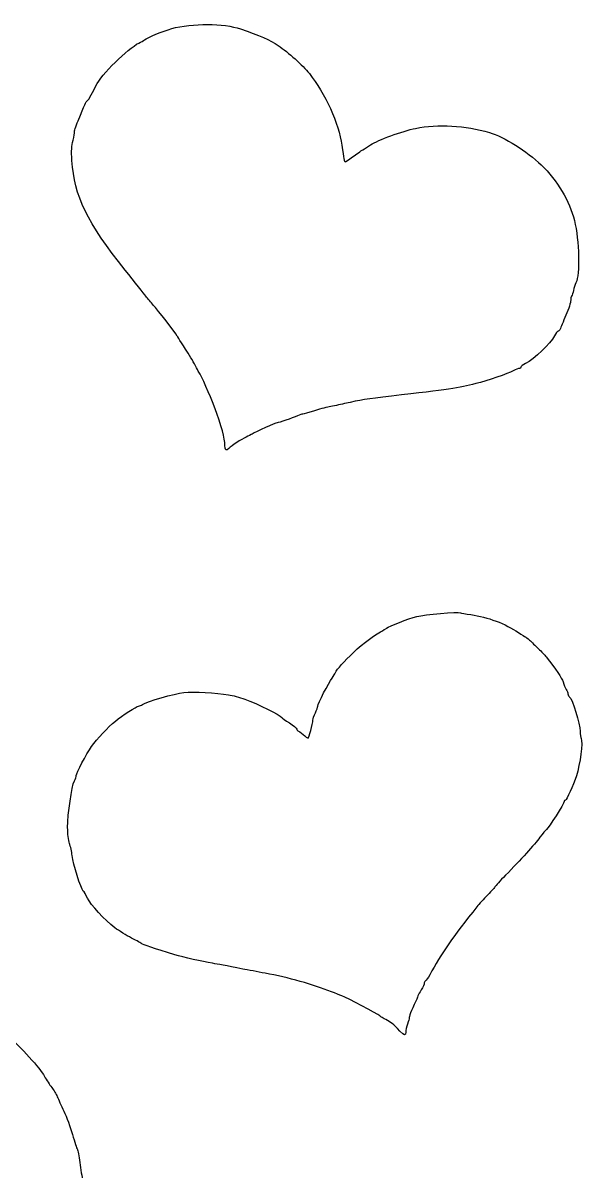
# Model space of a CAD drawing. Header units: centimetres. Extents: x -7.4 to 4.1, y -10.7 to 15.8.
# Drawn here: x -2.06 to 1.26, y -3.47 to 3.35 of the extents above; entities that cross this region are included whole.
import ezdxf

# ---------------------------------------------------------------- set-up
doc = ezdxf.new("R2010")
doc.units = ezdxf.units.CM
doc.header["$MEASUREMENT"] = 0
doc.layers.add('Layer 1', color=7, linetype='Continuous')

msp = doc.modelspace()

# ---------------------------------------------------------------- linework, layer by layer
at = {"layer": 'Layer 1'}
for points, knots in [([(-0.8408, 0.82447), (-0.82439, 0.84058), (-0.76601, 0.87884), (-0.73905, 0.89116), (-0.73905, 0.89116), (-0.72499, 0.89758), (-0.70853, 0.90605), (-0.70247, 0.90998), (-0.70247, 0.90998), (-0.68301, 0.92259), (-0.56284, 0.97662), (-0.55425, 0.97662), (-0.55425, 0.97662), (-0.54461, 0.97662), (-0.46687, 1.00312), (-0.4331, 1.01792), (-0.4331, 1.01792), (-0.42036, 1.0235), (-0.40641, 1.02807), (-0.40209, 1.02807), (-0.40209, 1.02807), (-0.39777, 1.02807), (-0.36954, 1.03613), (-0.33936, 1.04598), (-0.33936, 1.04598), (-0.30918, 1.05584), (-0.26691, 1.06728), (-0.24543, 1.07141), (-0.24543, 1.07141), (-0.22395, 1.07554), (-0.18322, 1.08408), (-0.15493, 1.09038), (-0.15493, 1.09038), (-0.05515, 1.11261), (-0.02853, 1.11685), (0.12436, 1.13485), (0.12436, 1.13485), (0.46139, 1.17452), (0.52337, 1.18376), (0.62412, 1.20934), (0.62412, 1.20934), (0.69208, 1.2266), (0.81555, 1.26879), (0.84623, 1.28523), (0.84623, 1.28523), (0.86139, 1.29335), (0.87797, 1.3), (0.88309, 1.3), (0.88309, 1.3), (0.8882, 1.3), (0.89238, 1.30324), (0.89238, 1.3072), (0.89238, 1.3072), (0.89238, 1.31116), (0.90479, 1.32077), (0.91994, 1.32855), (0.91994, 1.32855), (0.97026, 1.35437), (1.06938, 1.44907), (1.09153, 1.49248), (1.09153, 1.49248), (1.09939, 1.50788), (1.10916, 1.52049), (1.11325, 1.52049), (1.11325, 1.52049), (1.11734, 1.52049), (1.12274, 1.52628), (1.12525, 1.53335), (1.12525, 1.53335), (1.12777, 1.54042), (1.14315, 1.57763), (1.15943, 1.61603), (1.15943, 1.61603), (1.17571, 1.65443), (1.18842, 1.69378), (1.18769, 1.70347), (1.18769, 1.70347), (1.18695, 1.71315), (1.18923, 1.72473), (1.19275, 1.72919), (1.19275, 1.72919), (1.19627, 1.73365), (1.20125, 1.74888), (1.20382, 1.76302), (1.20382, 1.76302), (1.20639, 1.77717), (1.21321, 1.79779), (1.21898, 1.80884), (1.21898, 1.80884), (1.24394, 1.85667), (1.23872, 2.05901), (1.20944, 2.17827), (1.20944, 2.17827), (1.18143, 2.29234), (1.10768, 2.41643), (1.01295, 2.50885), (1.01295, 2.50885), (0.9301, 2.58969), (0.79241, 2.67586), (0.70497, 2.70158), (0.70497, 2.70158), (0.5646, 2.74288), (0.39743, 2.75219), (0.26767, 2.72592), (0.26767, 2.72592), (0.18893, 2.70998), (0.04437, 2.65712), (0, 2.62803), (0, 2.62803), (-0.01355, 2.61916), (-0.0341, 2.60611), (-0.04568, 2.59903), (-0.04568, 2.59903), (-0.05726, 2.59196), (-0.08466, 2.57294), (-0.10657, 2.55677), (-0.10657, 2.55677), (-0.12848, 2.5406), (-0.14873, 2.52737), (-0.15156, 2.52737), (-0.15156, 2.52737), (-0.15613, 2.52737), (-0.15946, 2.54523), (-0.1701, 2.62659), (-0.1701, 2.62659), (-0.18656, 2.75258), (-0.27029, 2.93682), (-0.36305, 3.05119), (-0.36305, 3.05119), (-0.40443, 3.10221), (-0.48701, 3.17673), (-0.54824, 3.21831), (-0.54824, 3.21831), (-0.59303, 3.24873), (-0.66354, 3.27992), (-0.77092, 3.31683), (-0.77092, 3.31683), (-0.87171, 3.35147), (-1.05824, 3.35224), (-1.18019, 3.31853), (-1.18019, 3.31853), (-1.22906, 3.30501), (-1.32574, 3.26552), (-1.34151, 3.25264), (-1.34151, 3.25264), (-1.34777, 3.24751), (-1.36282, 3.23852), (-1.37495, 3.23265), (-1.37495, 3.23265), (-1.44009, 3.20111), (-1.59889, 3.0436), (-1.63031, 2.97937), (-1.63031, 2.97937), (-1.66048, 2.9177), (-1.67535, 2.89159), (-1.68198, 2.88867), (-1.68198, 2.88867), (-1.688, 2.88601), (-1.69554, 2.86948), (-1.73567, 2.77096), (-1.73567, 2.77096), (-1.74943, 2.73717), (-1.75913, 2.70701), (-1.75723, 2.70393), (-1.75723, 2.70393), (-1.75532, 2.70084), (-1.75894, 2.67887), (-1.76527, 2.65511), (-1.76527, 2.65511), (-1.7741, 2.62195), (-1.77564, 2.59394), (-1.77189, 2.53472), (-1.77189, 2.53472), (-1.75859, 2.32475), (-1.68114, 2.16512), (-1.45579, 1.88316), (-1.45579, 1.88316), (-1.3992, 1.81235), (-1.34405, 1.74297), (-1.33323, 1.72897), (-1.33323, 1.72897), (-1.32241, 1.71497), (-1.30254, 1.69128), (-1.28909, 1.67631), (-1.28909, 1.67631), (-1.264, 1.64841), (-1.1603, 1.51394), (-1.14711, 1.49221), (-1.14711, 1.49221), (-1.14069, 1.48163), (-1.11349, 1.43828), (-1.06571, 1.36247), (-1.06571, 1.36247), (-1.05807, 1.35035), (-1.04604, 1.32885), (-1.03899, 1.3147), (-1.03899, 1.3147), (-1.03193, 1.30055), (-1.02277, 1.28402), (-1.01863, 1.27795), (-1.01863, 1.27795), (-1.00506, 1.25808), (-0.95058, 1.13588), (-0.92853, 1.07584), (-0.92853, 1.07584), (-0.88273, 0.95113), (-0.86483, 0.88598), (-0.86442, 0.84249), (-0.86442, 0.84249), (-0.86414, 0.8137), (-0.85718, 0.80838), (-0.8408, 0.82447)], [0, 0, 0, 0, 0.0185185, 0.0185185, 0.0185185, 0.0185185, 0.037037, 0.037037, 0.037037, 0.037037, 0.0555556, 0.0555556, 0.0555556, 0.0555556, 0.0740741, 0.0740741, 0.0740741, 0.0740741, 0.0925926, 0.0925926, 0.0925926, 0.0925926, 0.1111111, 0.1111111, 0.1111111, 0.1111111, 0.1296296, 0.1296296, 0.1296296, 0.1296296, 0.1481481, 0.1481481, 0.1481481, 0.1481481, 0.1666667, 0.1666667, 0.1666667, 0.1666667, 0.1851852, 0.1851852, 0.1851852, 0.1851852, 0.2037037, 0.2037037, 0.2037037, 0.2037037, 0.2222222, 0.2222222, 0.2222222, 0.2222222, 0.2407407, 0.2407407, 0.2407407, 0.2407407, 0.2592593, 0.2592593, 0.2592593, 0.2592593, 0.2777778, 0.2777778, 0.2777778, 0.2777778, 0.2962963, 0.2962963, 0.2962963, 0.2962963, 0.3148148, 0.3148148, 0.3148148, 0.3148148, 0.3333333, 0.3333333, 0.3333333, 0.3333333, 0.3518519, 0.3518519, 0.3518519, 0.3518519, 0.3703704, 0.3703704, 0.3703704, 0.3703704, 0.3888889, 0.3888889, 0.3888889, 0.3888889, 0.4074074, 0.4074074, 0.4074074, 0.4074074, 0.4259259, 0.4259259, 0.4259259, 0.4259259, 0.4444444, 0.4444444, 0.4444444, 0.4444444, 0.462963, 0.462963, 0.462963, 0.462963, 0.4814815, 0.4814815, 0.4814815, 0.4814815, 0.5, 0.5, 0.5, 0.5, 0.5185185, 0.5185185, 0.5185185, 0.5185185, 0.537037, 0.537037, 0.537037, 0.537037, 0.5555556, 0.5555556, 0.5555556, 0.5555556, 0.5740741, 0.5740741, 0.5740741, 0.5740741, 0.5925926, 0.5925926, 0.5925926, 0.5925926, 0.6111111, 0.6111111, 0.6111111, 0.6111111, 0.6296296, 0.6296296, 0.6296296, 0.6296296, 0.6481481, 0.6481481, 0.6481481, 0.6481481, 0.6666667, 0.6666667, 0.6666667, 0.6666667, 0.6851852, 0.6851852, 0.6851852, 0.6851852, 0.7037037, 0.7037037, 0.7037037, 0.7037037, 0.7222222, 0.7222222, 0.7222222, 0.7222222, 0.7407407, 0.7407407, 0.7407407, 0.7407407, 0.7592593, 0.7592593, 0.7592593, 0.7592593, 0.7777778, 0.7777778, 0.7777778, 0.7777778, 0.7962963, 0.7962963, 0.7962963, 0.7962963, 0.8148148, 0.8148148, 0.8148148, 0.8148148, 0.8333333, 0.8333333, 0.8333333, 0.8333333, 0.8518519, 0.8518519, 0.8518519, 0.8518519, 0.8703704, 0.8703704, 0.8703704, 0.8703704, 0.8888889, 0.8888889, 0.8888889, 0.8888889, 0.9074074, 0.9074074, 0.9074074, 0.9074074, 0.9259259, 0.9259259, 0.9259259, 0.9259259, 0.9444444, 0.9444444, 0.9444444, 0.9444444, 0.962963, 0.962963, 0.962963, 0.962963, 1, 1, 1, 1]), ([(0.20888, -2.64395), (0.20888, -2.63435), (0.21377, -2.61264), (0.21974, -2.5957), (0.21974, -2.5957), (0.22572, -2.57876), (0.22985, -2.56257), (0.22893, -2.55972), (0.22893, -2.55972), (0.22729, -2.55466), (0.24132, -2.51913), (0.26877, -2.4588), (0.26877, -2.4588), (0.27625, -2.44237), (0.28237, -2.42681), (0.28237, -2.42422), (0.28237, -2.42422), (0.28237, -2.42163), (0.29064, -2.40733), (0.30074, -2.39244), (0.30074, -2.39244), (0.31085, -2.37755), (0.31912, -2.35921), (0.31912, -2.35169), (0.31912, -2.35169), (0.31912, -2.34417), (0.32237, -2.33802), (0.32634, -2.33802), (0.32634, -2.33802), (0.33032, -2.33802), (0.34193, -2.32231), (0.35214, -2.30311), (0.35214, -2.30311), (0.41726, -2.18066), (0.4928, -2.07119), (0.63129, -1.89857), (0.63129, -1.89857), (0.64331, -1.88358), (0.6721, -1.85193), (0.69526, -1.82822), (0.69526, -1.82822), (0.71843, -1.80451), (0.73836, -1.78227), (0.73955, -1.7788), (0.73955, -1.7788), (0.74074, -1.77533), (0.76848, -1.74512), (0.8012, -1.71167), (0.8012, -1.71167), (0.8918, -1.619), (0.97187, -1.53031), (1.00539, -1.48547), (1.00539, -1.48547), (1.02201, -1.46324), (1.03949, -1.44256), (1.04423, -1.43951), (1.04423, -1.43951), (1.05586, -1.43204), (1.14962, -1.28443), (1.14962, -1.27359), (1.14962, -1.27359), (1.14962, -1.26886), (1.15248, -1.26499), (1.15598, -1.26499), (1.15598, -1.26499), (1.1637, -1.26499), (1.20272, -1.17916), (1.22178, -1.12028), (1.22178, -1.12028), (1.2433, -1.05378), (1.26084, -0.91694), (1.25008, -0.89952), (1.25008, -0.89952), (1.24708, -0.89468), (1.24452, -0.87488), (1.24439, -0.85553), (1.24439, -0.85553), (1.2441, -0.81506), (1.1966, -0.66162), (1.18162, -0.65277), (1.18162, -0.65277), (1.17614, -0.64954), (1.17167, -0.64118), (1.17167, -0.6342), (1.17167, -0.6342), (1.17167, -0.62721), (1.16717, -0.61497), (1.16169, -0.607), (1.16169, -0.607), (1.1562, -0.59903), (1.14753, -0.57927), (1.14242, -0.56311), (1.14242, -0.56311), (1.13451, -0.53809), (1.10088, -0.48803), (1.04197, -0.41361), (1.04197, -0.41361), (1.03448, -0.40415), (1.01391, -0.38265), (0.99627, -0.36584), (0.99627, -0.36584), (0.97863, -0.34903), (0.95512, -0.32617), (0.94403, -0.31506), (0.94403, -0.31506), (0.93294, -0.30394), (0.92166, -0.29485), (0.91897, -0.29485), (0.91897, -0.29485), (0.91628, -0.29485), (0.89755, -0.28348), (0.87734, -0.26958), (0.87734, -0.26958), (0.80106, -0.2171), (0.69409, -0.17665), (0.59581, -0.1631), (0.59581, -0.1631), (0.56407, -0.15872), (0.53596, -0.15395), (0.53334, -0.15249), (0.53334, -0.15249), (0.52124, -0.14572), (0.31757, -0.16247), (0.2751, -0.17372), (0.2751, -0.17372), (0.22561, -0.18683), (0.10946, -0.23148), (0.09556, -0.24274), (0.09556, -0.24274), (0.09119, -0.24629), (0.07438, -0.25652), (0.05821, -0.26549), (0.05821, -0.26549), (0.01069, -0.29185), (-0.07049, -0.35579), (-0.12185, -0.40731), (-0.12185, -0.40731), (-0.17124, -0.45684), (-0.21005, -0.50261), (-0.21005, -0.51132), (-0.21005, -0.51132), (-0.21005, -0.51407), (-0.21801, -0.52684), (-0.22774, -0.53971), (-0.22774, -0.53971), (-0.24944, -0.56841), (-0.31285, -0.69251), (-0.31319, -0.70695), (-0.31319, -0.70695), (-0.31333, -0.71272), (-0.31983, -0.73067), (-0.32764, -0.74684), (-0.32764, -0.74684), (-0.33545, -0.76301), (-0.34195, -0.78218), (-0.34209, -0.78943), (-0.34209, -0.78943), (-0.34248, -0.81028), (-0.36568, -0.89752), (-0.37079, -0.89739), (-0.37079, -0.89739), (-0.37333, -0.89733), (-0.38661, -0.88741), (-0.40029, -0.87534), (-0.40029, -0.87534), (-0.41398, -0.86328), (-0.42804, -0.85341), (-0.43153, -0.85341), (-0.43153, -0.85341), (-0.43502, -0.85341), (-0.43788, -0.84869), (-0.43788, -0.84292), (-0.43788, -0.84292), (-0.43788, -0.83715), (-0.45748, -0.82052), (-0.48144, -0.80597), (-0.48144, -0.80597), (-0.50539, -0.79142), (-0.52606, -0.77713), (-0.52737, -0.7742), (-0.52737, -0.7742), (-0.53351, -0.76052), (-0.67089, -0.69244), (-0.7467, -0.66552), (-0.7467, -0.66552), (-0.77694, -0.65478), (-0.81988, -0.64297), (-0.84211, -0.63927), (-0.84211, -0.63927), (-0.91535, -0.62708), (-1.05061, -0.62036), (-1.10737, -0.62607), (-1.10737, -0.62607), (-1.1646, -0.63184), (-1.32676, -0.67828), (-1.3527, -0.69633), (-1.3527, -0.69633), (-1.36067, -0.70188), (-1.37157, -0.70642), (-1.37692, -0.70642), (-1.37692, -0.70642), (-1.38677, -0.70642), (-1.47535, -0.76385), (-1.51452, -0.79564), (-1.51452, -0.79564), (-1.557, -0.83011), (-1.62546, -0.90324), (-1.65515, -0.94586), (-1.65515, -0.94586), (-1.68753, -0.99235), (-1.74607, -1.10416), (-1.74615, -1.11967), (-1.74615, -1.11967), (-1.74617, -1.12481), (-1.75139, -1.13894), (-1.75774, -1.15107), (-1.75774, -1.15107), (-1.77327, -1.18072), (-1.79747, -1.34899), (-1.79751, -1.42759), (-1.79751, -1.42759), (-1.79753, -1.4654), (-1.79307, -1.50366), (-1.78646, -1.52241), (-1.78646, -1.52241), (-1.78036, -1.5397), (-1.77337, -1.57236), (-1.77094, -1.59499), (-1.77094, -1.59499), (-1.76579, -1.64281), (-1.71815, -1.79438), (-1.70488, -1.80518), (-1.70488, -1.80518), (-1.69991, -1.80922), (-1.68867, -1.82807), (-1.67991, -1.84706), (-1.67991, -1.84706), (-1.66173, -1.88651), (-1.57854, -1.97682), (-1.51701, -2.02393), (-1.51701, -2.02393), (-1.49409, -2.04148), (-1.44944, -2.06889), (-1.41779, -2.08485), (-1.41779, -2.08485), (-1.38614, -2.1008), (-1.35925, -2.11602), (-1.35804, -2.11866), (-1.35804, -2.11866), (-1.35596, -2.12317), (-1.2803, -2.14824), (-1.16181, -2.18369), (-1.16181, -2.18369), (-1.10991, -2.19922), (-0.9987, -2.22454), (-0.93765, -2.23473), (-0.93765, -2.23473), (-0.90533, -2.24012), (-0.8616, -2.24836), (-0.75759, -2.26865), (-0.75759, -2.26865), (-0.72929, -2.27417), (-0.66976, -2.28543), (-0.6253, -2.29367), (-0.6253, -2.29367), (-0.48753, -2.31921), (-0.3412, -2.36033), (-0.2321, -2.40417), (-0.2321, -2.40417), (-0.20986, -2.4131), (-0.18175, -2.42422), (-0.16963, -2.42887), (-0.16963, -2.42887), (-0.13925, -2.44053), (0.04097, -2.53577), (0.05454, -2.54733), (0.05454, -2.54733), (0.0606, -2.5525), (0.07714, -2.56246), (0.09128, -2.56946), (0.09128, -2.56946), (0.11757, -2.58247), (0.13391, -2.59572), (0.17471, -2.63711), (0.17471, -2.63711), (0.2027, -2.66551), (0.20888, -2.66674), (0.20888, -2.64395)], [0, 0, 0, 0, 0.0136986, 0.0136986, 0.0136986, 0.0136986, 0.0273973, 0.0273973, 0.0273973, 0.0273973, 0.0410959, 0.0410959, 0.0410959, 0.0410959, 0.0547945, 0.0547945, 0.0547945, 0.0547945, 0.0684932, 0.0684932, 0.0684932, 0.0684932, 0.0821918, 0.0821918, 0.0821918, 0.0821918, 0.0958904, 0.0958904, 0.0958904, 0.0958904, 0.109589, 0.109589, 0.109589, 0.109589, 0.1232877, 0.1232877, 0.1232877, 0.1232877, 0.1369863, 0.1369863, 0.1369863, 0.1369863, 0.1506849, 0.1506849, 0.1506849, 0.1506849, 0.1643836, 0.1643836, 0.1643836, 0.1643836, 0.1780822, 0.1780822, 0.1780822, 0.1780822, 0.1917808, 0.1917808, 0.1917808, 0.1917808, 0.2054795, 0.2054795, 0.2054795, 0.2054795, 0.2191781, 0.2191781, 0.2191781, 0.2191781, 0.2328767, 0.2328767, 0.2328767, 0.2328767, 0.2465753, 0.2465753, 0.2465753, 0.2465753, 0.260274, 0.260274, 0.260274, 0.260274, 0.2739726, 0.2739726, 0.2739726, 0.2739726, 0.2876712, 0.2876712, 0.2876712, 0.2876712, 0.3013699, 0.3013699, 0.3013699, 0.3013699, 0.3150685, 0.3150685, 0.3150685, 0.3150685, 0.3287671, 0.3287671, 0.3287671, 0.3287671, 0.3424658, 0.3424658, 0.3424658, 0.3424658, 0.3561644, 0.3561644, 0.3561644, 0.3561644, 0.369863, 0.369863, 0.369863, 0.369863, 0.3835616, 0.3835616, 0.3835616, 0.3835616, 0.3972603, 0.3972603, 0.3972603, 0.3972603, 0.4109589, 0.4109589, 0.4109589, 0.4109589, 0.4246575, 0.4246575, 0.4246575, 0.4246575, 0.4383562, 0.4383562, 0.4383562, 0.4383562, 0.4520548, 0.4520548, 0.4520548, 0.4520548, 0.4657534, 0.4657534, 0.4657534, 0.4657534, 0.4794521, 0.4794521, 0.4794521, 0.4794521, 0.4931507, 0.4931507, 0.4931507, 0.4931507, 0.5068493, 0.5068493, 0.5068493, 0.5068493, 0.5205479, 0.5205479, 0.5205479, 0.5205479, 0.5342466, 0.5342466, 0.5342466, 0.5342466, 0.5479452, 0.5479452, 0.5479452, 0.5479452, 0.5616438, 0.5616438, 0.5616438, 0.5616438, 0.5753425, 0.5753425, 0.5753425, 0.5753425, 0.5890411, 0.5890411, 0.5890411, 0.5890411, 0.6027397, 0.6027397, 0.6027397, 0.6027397, 0.6164384, 0.6164384, 0.6164384, 0.6164384, 0.630137, 0.630137, 0.630137, 0.630137, 0.6438356, 0.6438356, 0.6438356, 0.6438356, 0.6575342, 0.6575342, 0.6575342, 0.6575342, 0.6712329, 0.6712329, 0.6712329, 0.6712329, 0.6849315, 0.6849315, 0.6849315, 0.6849315, 0.6986301, 0.6986301, 0.6986301, 0.6986301, 0.7123288, 0.7123288, 0.7123288, 0.7123288, 0.7260274, 0.7260274, 0.7260274, 0.7260274, 0.739726, 0.739726, 0.739726, 0.739726, 0.7534247, 0.7534247, 0.7534247, 0.7534247, 0.7671233, 0.7671233, 0.7671233, 0.7671233, 0.7808219, 0.7808219, 0.7808219, 0.7808219, 0.7945205, 0.7945205, 0.7945205, 0.7945205, 0.8082192, 0.8082192, 0.8082192, 0.8082192, 0.8219178, 0.8219178, 0.8219178, 0.8219178, 0.8356164, 0.8356164, 0.8356164, 0.8356164, 0.8493151, 0.8493151, 0.8493151, 0.8493151, 0.8630137, 0.8630137, 0.8630137, 0.8630137, 0.8767123, 0.8767123, 0.8767123, 0.8767123, 0.890411, 0.890411, 0.890411, 0.890411, 0.9041096, 0.9041096, 0.9041096, 0.9041096, 0.9178082, 0.9178082, 0.9178082, 0.9178082, 0.9315068, 0.9315068, 0.9315068, 0.9315068, 0.9452055, 0.9452055, 0.9452055, 0.9452055, 0.9589041, 0.9589041, 0.9589041, 0.9589041, 0.9726027, 0.9726027, 0.9726027, 0.9726027, 1, 1, 1, 1]), ([(-3.00764, -6.15999), (-2.99207, -6.14821), (-2.96975, -6.13646), (-2.95803, -6.13389), (-2.95803, -6.13389), (-2.94631, -6.13132), (-2.93673, -6.12617), (-2.93673, -6.12245), (-2.93673, -6.12245), (-2.93673, -6.11872), (-2.93177, -6.11568), (-2.9257, -6.11568), (-2.9257, -6.11568), (-2.91964, -6.11568), (-2.91468, -6.11274), (-2.91468, -6.10915), (-2.91468, -6.10915), (-2.91468, -6.10555), (-2.89318, -6.09679), (-2.8669, -6.08968), (-2.8669, -6.08968), (-2.84062, -6.08257), (-2.81541, -6.07228), (-2.81088, -6.06682), (-2.81088, -6.06682), (-2.80634, -6.06135), (-2.7956, -6.05689), (-2.787, -6.05691), (-2.787, -6.05691), (-2.7784, -6.05692), (-2.75152, -6.04896), (-2.72726, -6.03923), (-2.72726, -6.03923), (-2.70301, -6.0295), (-2.664, -6.01735), (-2.64056, -6.01223), (-2.64056, -6.01223), (-2.61713, -6.00711), (-2.59627, -6.00018), (-2.5942, -5.99683), (-2.5942, -5.99683), (-2.59212, -5.99348), (-2.57844, -5.99074), (-2.56379, -5.99074), (-2.56379, -5.99074), (-2.54913, -5.99074), (-2.51873, -5.98611), (-2.49624, -5.98046), (-2.49624, -5.98046), (-2.35858, -5.94588), (-2.17202, -5.91199), (-2.09153, -5.90696), (-2.09153, -5.90696), (-2.05313, -5.90455), (-2.00186, -5.8994), (-1.97761, -5.89551), (-1.97761, -5.89551), (-1.8932, -5.88196), (-1.65984, -5.8743), (-1.38965, -5.87622), (-1.38965, -5.87622), (-1.24009, -5.87728), (-1.06315, -5.87502), (-0.99645, -5.87119), (-0.99645, -5.87119), (-0.92975, -5.86735), (-0.86369, -5.86439), (-0.84964, -5.8646), (-0.84964, -5.8646), (-0.82769, -5.86493), (-0.7613, -5.85471), (-0.62162, -5.82951), (-0.62162, -5.82951), (-0.53679, -5.8142), (-0.46827, -5.7971), (-0.43972, -5.7841), (-0.43972, -5.7841), (-0.42254, -5.77628), (-0.39774, -5.76786), (-0.3846, -5.76538), (-0.3846, -5.76538), (-0.37146, -5.76291), (-0.35575, -5.75663), (-0.34969, -5.75143), (-0.34969, -5.75143), (-0.34363, -5.74623), (-0.31971, -5.7349), (-0.29654, -5.72624), (-0.29654, -5.72624), (-0.27338, -5.71759), (-0.25236, -5.70717), (-0.24984, -5.70309), (-0.24984, -5.70309), (-0.24732, -5.69901), (-0.22198, -5.68076), (-0.19354, -5.66252), (-0.19354, -5.66252), (-0.12106, -5.61607), (-0.04943, -5.55736), (-0.04388, -5.53988), (-0.04388, -5.53988), (-0.03857, -5.52315), (0.00178, -5.47998), (0.01646, -5.47533), (0.01646, -5.47533), (0.02179, -5.47364), (0.03906, -5.44918), (0.05483, -5.42098), (0.05483, -5.42098), (0.1391, -5.27025), (0.15821, -5.23268), (0.1566, -5.22093), (0.1566, -5.22093), (0.15563, -5.21383), (0.1625, -5.19148), (0.17188, -5.17127), (0.17188, -5.17127), (0.21921, -5.06926), (0.22696, -5.05339), (0.23106, -5.05), (0.23106, -5.05), (0.23735, -5.0448), (0.2525, -4.97288), (0.269, -4.86993), (0.269, -4.86993), (0.29285, -4.7211), (0.28556, -4.5156), (0.25312, -4.42255), (0.25312, -4.42255), (0.249, -4.41072), (0.24562, -4.39416), (0.24562, -4.38575), (0.24562, -4.38575), (0.24562, -4.36649), (0.22307, -4.30696), (0.18609, -4.22858), (0.18609, -4.22858), (0.17033, -4.19517), (0.15743, -4.16425), (0.15743, -4.15987), (0.15743, -4.15987), (0.15743, -4.15549), (0.13752, -4.12548), (0.11319, -4.09319), (0.11319, -4.09319), (0.08885, -4.0609), (0.06361, -4.02402), (0.05709, -4.01123), (0.05709, -4.01123), (0.05057, -3.99845), (0.01429, -3.95718), (-0.02353, -3.91952), (-0.02353, -3.91952), (-0.06136, -3.88186), (-0.09647, -3.84536), (-0.10157, -3.83841), (-0.10157, -3.83841), (-0.11353, -3.8221), (-0.19561, -3.75579), (-0.21002, -3.7508), (-0.21002, -3.7508), (-0.2161, -3.7487), (-0.22934, -3.73978), (-0.23945, -3.73098), (-0.23945, -3.73098), (-0.26552, -3.70829), (-0.34855, -3.66094), (-0.36226, -3.66094), (-0.36226, -3.66094), (-0.3686, -3.66094), (-0.38954, -3.65124), (-0.40879, -3.6394), (-0.40879, -3.6394), (-0.42804, -3.62755), (-0.45817, -3.61401), (-0.47575, -3.60931), (-0.47575, -3.60931), (-0.49332, -3.60461), (-0.51279, -3.59817), (-0.51901, -3.59501), (-0.51901, -3.59501), (-0.52523, -3.59185), (-0.54495, -3.58679), (-0.56283, -3.58377), (-0.56283, -3.58377), (-0.5807, -3.58074), (-0.60042, -3.57554), (-0.60664, -3.57219), (-0.60664, -3.57219), (-0.64385, -3.55219), (-0.8511, -3.52675), (-0.9744, -3.52705), (-0.9744, -3.52705), (-1.00466, -3.52712), (-1.13658, -3.54219), (-1.18386, -3.55097), (-1.18386, -3.55097), (-1.24407, -3.56216), (-1.35465, -3.59342), (-1.37953, -3.60628), (-1.37953, -3.60628), (-1.39076, -3.61209), (-1.40645, -3.61684), (-1.41439, -3.61684), (-1.41439, -3.61684), (-1.42234, -3.61684), (-1.42995, -3.61932), (-1.4313, -3.62235), (-1.4313, -3.62235), (-1.43498, -3.63064), (-1.48745, -3.65359), (-1.50271, -3.65359), (-1.50271, -3.65359), (-1.51005, -3.65359), (-1.53046, -3.66402), (-1.54807, -3.67677), (-1.54807, -3.67677), (-1.56567, -3.68953), (-1.60713, -3.71388), (-1.6402, -3.73089), (-1.6402, -3.73089), (-1.69644, -3.75983), (-1.70031, -3.76082), (-1.7001, -3.74629), (-1.7001, -3.74629), (-1.69998, -3.73775), (-1.70017, -3.7043), (-1.70053, -3.67196), (-1.70053, -3.67196), (-1.70088, -3.63962), (-1.70119, -3.60324), (-1.70121, -3.59111), (-1.70121, -3.59111), (-1.70123, -3.57899), (-1.70456, -3.55088), (-1.70861, -3.52864), (-1.70861, -3.52864), (-1.71265, -3.50641), (-1.71992, -3.4568), (-1.72475, -3.4184), (-1.72475, -3.4184), (-1.72958, -3.38), (-1.73639, -3.34489), (-1.7399, -3.34038), (-1.7399, -3.34038), (-1.7434, -3.33587), (-1.75635, -3.29618), (-1.76869, -3.25219), (-1.76869, -3.25219), (-1.78102, -3.20819), (-1.80394, -3.14573), (-1.81961, -3.11339), (-1.81961, -3.11339), (-1.83529, -3.08106), (-1.85309, -3.04223), (-1.85917, -3.02711), (-1.85917, -3.02711), (-1.86525, -3.01199), (-1.88008, -2.98719), (-1.89212, -2.97199), (-1.89212, -2.97199), (-1.90416, -2.95679), (-1.92336, -2.92738), (-1.93479, -2.90663), (-1.93479, -2.90663), (-1.96277, -2.85582), (-2.06898, -2.73914), (-2.16981, -2.64846), (-2.16981, -2.64846), (-2.20349, -2.61816), (-2.39703, -2.49971), (-2.41285, -2.49971), (-2.41285, -2.49971), (-2.41473, -2.49971), (-2.42467, -2.49309), (-2.43495, -2.48501), (-2.43495, -2.48501), (-2.44523, -2.47692), (-2.45865, -2.47031), (-2.46478, -2.47031), (-2.46478, -2.47031), (-2.4709, -2.47031), (-2.49278, -2.46217), (-2.5134, -2.45221), (-2.5134, -2.45221), (-2.53401, -2.44226), (-2.55914, -2.43228), (-2.56925, -2.43005), (-2.56925, -2.43005), (-2.77338, -2.38482), (-2.81553, -2.37968), (-2.94523, -2.38419), (-2.94523, -2.38419), (-3.07108, -2.38856), (-3.11469, -2.39497), (-3.2134, -2.42357), (-3.2134, -2.42357), (-3.24632, -2.43311), (-3.27701, -2.44091), (-3.28159, -2.44091), (-3.28159, -2.44091), (-3.28617, -2.44091), (-3.31381, -2.45207), (-3.343, -2.46571), (-3.343, -2.46571), (-3.37219, -2.47935), (-3.40491, -2.49258), (-3.41572, -2.49511), (-3.41572, -2.49511), (-3.42652, -2.49764), (-3.44528, -2.50963), (-3.45741, -2.52175), (-3.45741, -2.52175), (-3.46954, -2.53388), (-3.48224, -2.54381), (-3.48564, -2.54381), (-3.48564, -2.54381), (-3.48903, -2.54381), (-3.509, -2.55538), (-3.53001, -2.56953), (-3.53001, -2.56953), (-3.55102, -2.58368), (-3.57082, -2.59527), (-3.57401, -2.59529), (-3.57401, -2.59529), (-3.5772, -2.59531), (-3.59206, -2.60606), (-3.60702, -2.61917), (-3.60702, -2.61917), (-3.62199, -2.63229), (-3.65571, -2.65956), (-3.68195, -2.67977), (-3.68195, -2.67977), (-3.70819, -2.69998), (-3.72984, -2.72065), (-3.73007, -2.72571), (-3.73007, -2.72571), (-3.73029, -2.73076), (-3.73296, -2.73493), (-3.73599, -2.73499), (-3.73599, -2.73499), (-3.7447, -2.73513), (-3.80397, -2.79228), (-3.80397, -2.80053), (-3.80397, -2.80053), (-3.80397, -2.80853), (-3.84652, -2.87327), (-3.8598, -2.88549), (-3.8598, -2.88549), (-3.86424, -2.88957), (-3.87525, -2.90531), (-3.88429, -2.92047), (-3.88429, -2.92047), (-3.89332, -2.93563), (-3.90536, -2.94803), (-3.91105, -2.94803), (-3.91105, -2.94803), (-3.91673, -2.94803), (-3.93303, -2.97035), (-3.94726, -2.99764), (-3.94726, -2.99764), (-3.9615, -3.02492), (-3.98631, -3.0704), (-4.00238, -3.0987), (-4.00238, -3.0987), (-4.05286, -3.18753), (-4.06069, -3.20333), (-4.05639, -3.20763), (-4.05639, -3.20763), (-4.05088, -3.21314), (-4.06846, -3.28611), (-4.07529, -3.28611), (-4.07529, -3.28611), (-4.08, -3.28611), (-4.10235, -3.37955), (-4.09996, -3.38928), (-4.09996, -3.38928), (-4.09943, -3.39145), (-4.10217, -3.42948), (-4.10606, -3.4738), (-4.10606, -3.4738), (-4.1137, -3.56102), (-4.10746, -3.63878), (-4.08276, -3.76399), (-4.08276, -3.76399), (-4.06809, -3.83838), (-4.05608, -3.87951), (-4.04481, -3.89396), (-4.04481, -3.89396), (-4.041, -3.89884), (-4.03968, -3.90573), (-4.04188, -3.90927), (-4.04188, -3.90927), (-4.04407, -3.91282), (-4.03754, -3.93529), (-4.02738, -3.9592), (-4.02738, -3.9592), (-4.01722, -3.98312), (-4.00685, -4.0093), (-4.00434, -4.01739), (-4.00434, -4.01739), (-4.00184, -4.02547), (-3.98219, -4.06582), (-3.96068, -4.10706), (-3.96068, -4.10706), (-3.93916, -4.14829), (-3.92156, -4.18688), (-3.92156, -4.1928), (-3.92156, -4.1928), (-3.92156, -4.19873), (-3.91908, -4.20468), (-3.91605, -4.20603), (-3.91605, -4.20603), (-3.91302, -4.20737), (-3.89924, -4.22997), (-3.88543, -4.25625), (-3.88543, -4.25625), (-3.84224, -4.33842), (-3.83725, -4.34709), (-3.80924, -4.38844), (-3.80924, -4.38844), (-3.79421, -4.41062), (-3.78192, -4.43145), (-3.78192, -4.43473), (-3.78192, -4.43473), (-3.78192, -4.43801), (-3.76213, -4.47033), (-3.73794, -4.50655), (-3.73794, -4.50655), (-3.71375, -4.54278), (-3.68696, -4.58613), (-3.67841, -4.60289), (-3.67841, -4.60289), (-3.66986, -4.61965), (-3.6506, -4.64887), (-3.63562, -4.66783), (-3.63562, -4.66783), (-3.62063, -4.68679), (-3.59955, -4.72018), (-3.58877, -4.74202), (-3.58877, -4.74202), (-3.57798, -4.76387), (-3.55916, -4.79332), (-3.54694, -4.80746), (-3.54694, -4.80746), (-3.53472, -4.82161), (-3.52472, -4.8357), (-3.52471, -4.83876), (-3.52471, -4.83876), (-3.5247, -4.84183), (-3.50679, -4.87181), (-3.48491, -4.90538), (-3.48491, -4.90538), (-3.46302, -4.93895), (-3.43286, -4.98936), (-3.41788, -5.01739), (-3.41788, -5.01739), (-3.4029, -5.04543), (-3.38277, -5.0789), (-3.37315, -5.09177), (-3.37315, -5.09177), (-3.36352, -5.10463), (-3.35565, -5.11887), (-3.35565, -5.1234), (-3.35565, -5.1234), (-3.35565, -5.12794), (-3.32952, -5.18538), (-3.29758, -5.25106), (-3.29758, -5.25106), (-3.26565, -5.31673), (-3.23531, -5.38518), (-3.23017, -5.40316), (-3.23017, -5.40316), (-3.22503, -5.42114), (-3.2169, -5.44081), (-3.21212, -5.44687), (-3.21212, -5.44687), (-3.19748, -5.4654), (-3.11239, -5.73672), (-3.10262, -5.79598), (-3.10262, -5.79598), (-3.10063, -5.8081), (-3.09361, -5.84118), (-3.08703, -5.86947), (-3.08703, -5.86947), (-3.05291, -6.01614), (-3.05189, -6.0238), (-3.05208, -6.13222), (-3.05208, -6.13222), (-3.05214, -6.16368), (-3.0492, -6.18175), (-3.04406, -6.18162), (-3.04406, -6.18162), (-3.0396, -6.18151), (-3.02321, -6.17178), (-3.00764, -6.15999)], [0, 0, 0, 0, 0.008, 0.008, 0.008, 0.008, 0.016, 0.016, 0.016, 0.016, 0.024, 0.024, 0.024, 0.024, 0.032, 0.032, 0.032, 0.032, 0.04, 0.04, 0.04, 0.04, 0.048, 0.048, 0.048, 0.048, 0.056, 0.056, 0.056, 0.056, 0.064, 0.064, 0.064, 0.064, 0.072, 0.072, 0.072, 0.072, 0.08, 0.08, 0.08, 0.08, 0.088, 0.088, 0.088, 0.088, 0.096, 0.096, 0.096, 0.096, 0.104, 0.104, 0.104, 0.104, 0.112, 0.112, 0.112, 0.112, 0.12, 0.12, 0.12, 0.12, 0.128, 0.128, 0.128, 0.128, 0.136, 0.136, 0.136, 0.136, 0.144, 0.144, 0.144, 0.144, 0.152, 0.152, 0.152, 0.152, 0.16, 0.16, 0.16, 0.16, 0.168, 0.168, 0.168, 0.168, 0.176, 0.176, 0.176, 0.176, 0.184, 0.184, 0.184, 0.184, 0.192, 0.192, 0.192, 0.192, 0.2, 0.2, 0.2, 0.2, 0.208, 0.208, 0.208, 0.208, 0.216, 0.216, 0.216, 0.216, 0.224, 0.224, 0.224, 0.224, 0.232, 0.232, 0.232, 0.232, 0.24, 0.24, 0.24, 0.24, 0.248, 0.248, 0.248, 0.248, 0.256, 0.256, 0.256, 0.256, 0.264, 0.264, 0.264, 0.264, 0.272, 0.272, 0.272, 0.272, 0.28, 0.28, 0.28, 0.28, 0.288, 0.288, 0.288, 0.288, 0.296, 0.296, 0.296, 0.296, 0.304, 0.304, 0.304, 0.304, 0.312, 0.312, 0.312, 0.312, 0.32, 0.32, 0.32, 0.32, 0.328, 0.328, 0.328, 0.328, 0.336, 0.336, 0.336, 0.336, 0.344, 0.344, 0.344, 0.344, 0.352, 0.352, 0.352, 0.352, 0.36, 0.36, 0.36, 0.36, 0.368, 0.368, 0.368, 0.368, 0.376, 0.376, 0.376, 0.376, 0.384, 0.384, 0.384, 0.384, 0.392, 0.392, 0.392, 0.392, 0.4, 0.4, 0.4, 0.4, 0.408, 0.408, 0.408, 0.408, 0.416, 0.416, 0.416, 0.416, 0.424, 0.424, 0.424, 0.424, 0.432, 0.432, 0.432, 0.432, 0.44, 0.44, 0.44, 0.44, 0.448, 0.448, 0.448, 0.448, 0.456, 0.456, 0.456, 0.456, 0.464, 0.464, 0.464, 0.464, 0.472, 0.472, 0.472, 0.472, 0.48, 0.48, 0.48, 0.48, 0.488, 0.488, 0.488, 0.488, 0.496, 0.496, 0.496, 0.496, 0.504, 0.504, 0.504, 0.504, 0.512, 0.512, 0.512, 0.512, 0.52, 0.52, 0.52, 0.52, 0.528, 0.528, 0.528, 0.528, 0.536, 0.536, 0.536, 0.536, 0.544, 0.544, 0.544, 0.544, 0.552, 0.552, 0.552, 0.552, 0.56, 0.56, 0.56, 0.56, 0.568, 0.568, 0.568, 0.568, 0.576, 0.576, 0.576, 0.576, 0.584, 0.584, 0.584, 0.584, 0.592, 0.592, 0.592, 0.592, 0.6, 0.6, 0.6, 0.6, 0.608, 0.608, 0.608, 0.608, 0.616, 0.616, 0.616, 0.616, 0.624, 0.624, 0.624, 0.624, 0.632, 0.632, 0.632, 0.632, 0.64, 0.64, 0.64, 0.64, 0.648, 0.648, 0.648, 0.648, 0.656, 0.656, 0.656, 0.656, 0.664, 0.664, 0.664, 0.664, 0.672, 0.672, 0.672, 0.672, 0.68, 0.68, 0.68, 0.68, 0.688, 0.688, 0.688, 0.688, 0.696, 0.696, 0.696, 0.696, 0.704, 0.704, 0.704, 0.704, 0.712, 0.712, 0.712, 0.712, 0.72, 0.72, 0.72, 0.72, 0.728, 0.728, 0.728, 0.728, 0.736, 0.736, 0.736, 0.736, 0.744, 0.744, 0.744, 0.744, 0.752, 0.752, 0.752, 0.752, 0.76, 0.76, 0.76, 0.76, 0.768, 0.768, 0.768, 0.768, 0.776, 0.776, 0.776, 0.776, 0.784, 0.784, 0.784, 0.784, 0.792, 0.792, 0.792, 0.792, 0.8, 0.8, 0.8, 0.8, 0.808, 0.808, 0.808, 0.808, 0.816, 0.816, 0.816, 0.816, 0.824, 0.824, 0.824, 0.824, 0.832, 0.832, 0.832, 0.832, 0.84, 0.84, 0.84, 0.84, 0.848, 0.848, 0.848, 0.848, 0.856, 0.856, 0.856, 0.856, 0.864, 0.864, 0.864, 0.864, 0.872, 0.872, 0.872, 0.872, 0.88, 0.88, 0.88, 0.88, 0.888, 0.888, 0.888, 0.888, 0.896, 0.896, 0.896, 0.896, 0.904, 0.904, 0.904, 0.904, 0.912, 0.912, 0.912, 0.912, 0.92, 0.92, 0.92, 0.92, 0.928, 0.928, 0.928, 0.928, 0.936, 0.936, 0.936, 0.936, 0.944, 0.944, 0.944, 0.944, 0.952, 0.952, 0.952, 0.952, 0.96, 0.96, 0.96, 0.96, 0.968, 0.968, 0.968, 0.968, 0.976, 0.976, 0.976, 0.976, 0.984, 0.984, 0.984, 0.984, 1, 1, 1, 1])]:
    msp.add_open_spline(points, degree=3, knots=knots, dxfattribs=at)

doc.saveas('drawing.dxf')
